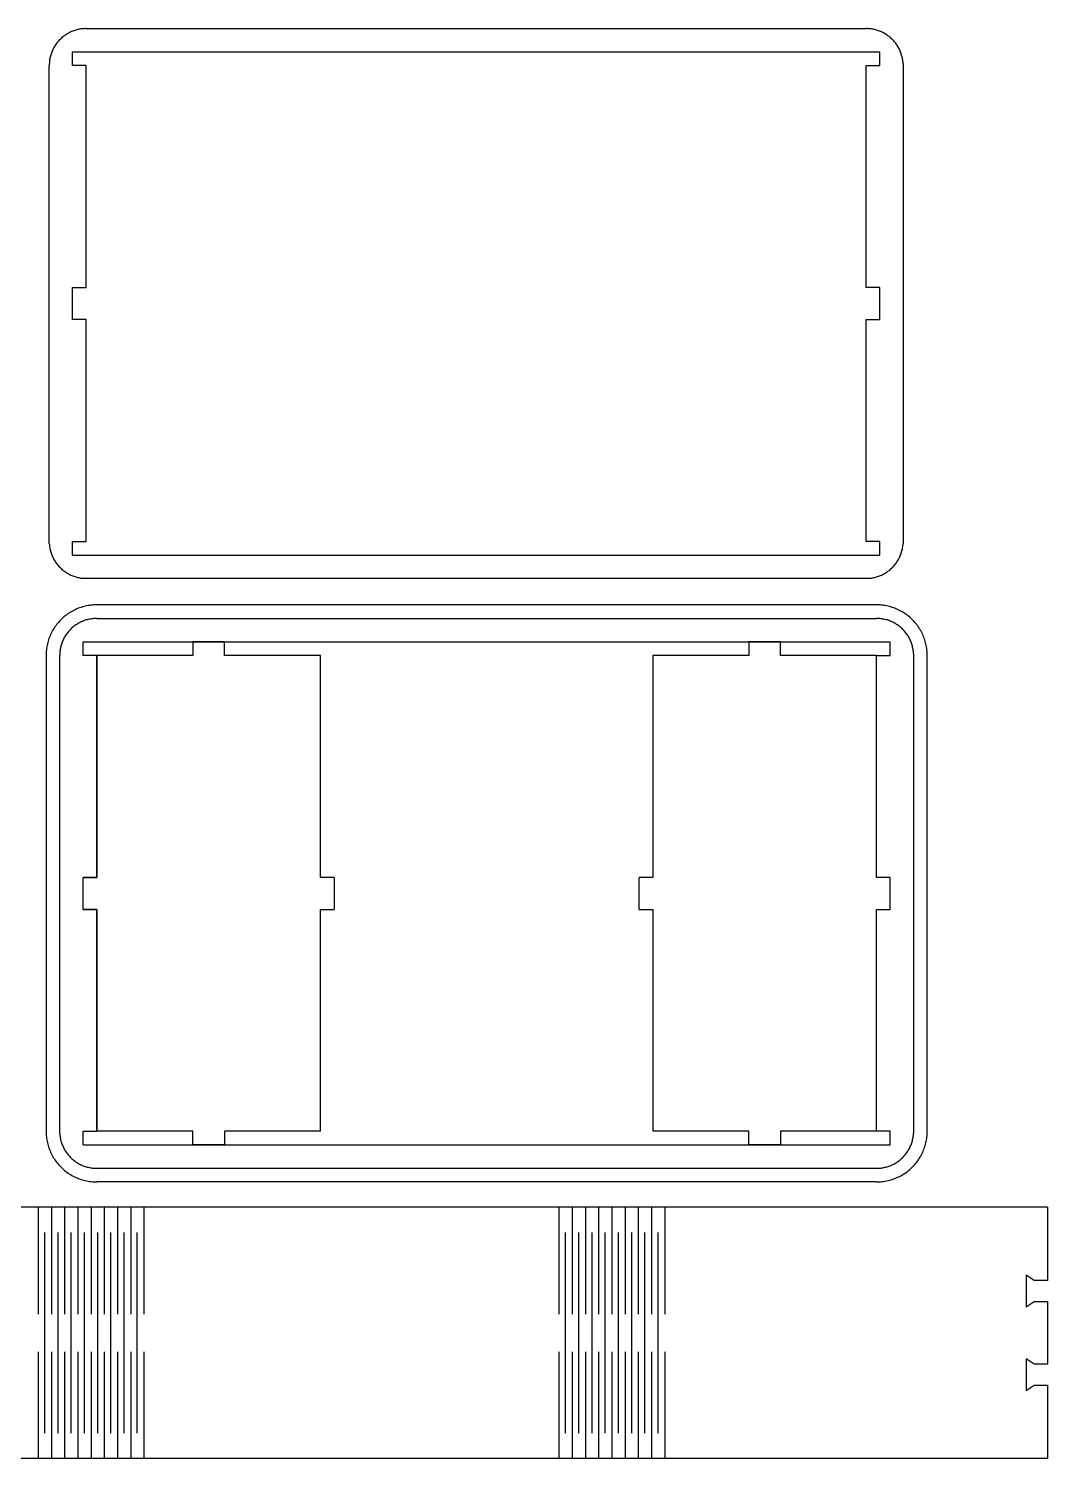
# Model space of a CAD drawing. Extents: x -522 to 522, y -270 to 270.
# Drawn here: x 137 to 522, y -270 to 270 of the extents above; entities that cross this region are included whole.
import ezdxf

# ---------------------------------------------------------------- set-up
doc = ezdxf.new("R2010")
doc.units = 0
doc.layers.get('0').update_dxf_attribs({"linetype": 'CONTINUOUS'})

msp = doc.modelspace()

# ---------------------------------------------------------------- linework, layer by layer
for p, q in [((158.36, 270.47), (157.96, 270.46)), ((158.36, 270.47), (453.36, 270.47)), ((453.76, 270.46), (453.36, 270.47)), ((147.52, 265.33), (147.27, 265.02)), ((147.78, 265.63), (147.52, 265.33)), ((148.05, 265.93), (147.78, 265.63)), ((148.32, 266.22), (148.05, 265.93)), ((148.6, 266.51), (148.32, 266.22)), ((148.89, 266.78), (148.6, 266.51)), ((149.19, 267.05), (148.89, 266.78)), ((149.5, 267.3), (149.19, 267.05)), ((149.81, 267.55), (149.5, 267.3)), ((150.13, 267.79), (149.81, 267.55)), ((150.46, 268.02), (150.13, 267.79)), ((150.79, 268.24), (150.46, 268.02)), ((151.13, 268.46), (150.79, 268.24)), ((151.48, 268.66), (151.13, 268.46)), ((151.83, 268.85), (151.48, 268.66)), ((152.18, 269.03), (151.83, 268.85)), ((152.54, 269.2), (152.18, 269.03)), ((152.91, 269.36), (152.54, 269.2)), ((153.28, 269.51), (152.91, 269.36)), ((153.66, 269.65), (153.28, 269.51)), ((154.03, 269.78), (153.66, 269.65)), ((154.42, 269.9), (154.03, 269.78)), ((154.8, 270.01), (154.42, 269.9)), ((155.19, 270.1), (154.8, 270.01)), ((155.58, 270.19), (155.19, 270.1)), ((155.97, 270.26), (155.58, 270.19)), ((156.37, 270.32), (155.97, 270.26)), ((156.76, 270.38), (156.37, 270.32)), ((157.16, 270.42), (156.76, 270.38)), ((157.56, 270.44), (157.16, 270.42)), ((157.96, 270.46), (157.56, 270.44)), ((454.16, 270.44), (453.76, 270.46)), ((454.56, 270.42), (454.16, 270.44)), ((454.96, 270.38), (454.56, 270.42)), ((455.35, 270.32), (454.96, 270.38)), ((455.75, 270.26), (455.35, 270.32)), ((456.14, 270.19), (455.75, 270.26)), ((456.53, 270.1), (456.14, 270.19)), ((456.92, 270.01), (456.53, 270.1)), ((457.3, 269.9), (456.92, 270.01)), ((457.69, 269.78), (457.3, 269.9)), ((458.06, 269.65), (457.69, 269.78)), ((458.44, 269.51), (458.06, 269.65)), ((458.81, 269.36), (458.44, 269.51)), ((459.18, 269.2), (458.81, 269.36)), ((459.54, 269.03), (459.18, 269.2)), ((459.89, 268.85), (459.54, 269.03)), ((460.24, 268.66), (459.89, 268.85)), ((460.59, 268.46), (460.24, 268.66)), ((460.93, 268.24), (460.59, 268.46)), ((461.26, 268.02), (460.93, 268.24)), ((461.59, 267.79), (461.26, 268.02)), ((461.91, 267.55), (461.59, 267.79)), ((462.22, 267.3), (461.91, 267.55)), ((462.53, 267.05), (462.22, 267.3)), ((462.83, 266.78), (462.53, 267.05)), ((463.12, 266.51), (462.83, 266.78)), ((463.4, 266.22), (463.12, 266.51)), ((463.67, 265.93), (463.4, 266.22)), ((463.94, 265.63), (463.67, 265.93)), ((464.2, 265.33), (463.94, 265.63)), ((464.45, 265.02), (464.2, 265.33)), ((144.82, 260.03), (144.72, 259.64)), ((144.93, 260.41), (144.82, 260.03)), ((145.05, 260.79), (144.93, 260.41)), ((145.17, 261.17), (145.05, 260.79)), ((145.31, 261.55), (145.17, 261.17)), ((145.46, 261.92), (145.31, 261.55)), ((145.63, 262.28), (145.46, 261.92)), ((145.8, 262.64), (145.63, 262.28)), ((145.98, 263), (145.8, 262.64)), ((146.17, 263.35), (145.98, 263)), ((146.37, 263.7), (146.17, 263.35)), ((146.58, 264.04), (146.37, 263.7)), ((146.8, 264.37), (146.58, 264.04)), ((147.03, 264.7), (146.8, 264.37)), ((147.27, 265.02), (147.03, 264.7)), ((153.2, 256.47), (153.2, 261.62)), ((153.2, 261.62), (458.52, 261.62)), ((458.52, 256.47), (458.52, 261.62)), ((464.69, 264.7), (464.45, 265.02)), ((464.92, 264.37), (464.69, 264.7)), ((465.14, 264.04), (464.92, 264.37)), ((465.35, 263.7), (465.14, 264.04)), ((465.55, 263.35), (465.35, 263.7)), ((465.74, 263), (465.55, 263.35)), ((465.92, 262.64), (465.74, 263)), ((466.09, 262.28), (465.92, 262.64)), ((466.26, 261.92), (466.09, 262.28)), ((466.41, 261.55), (466.26, 261.92)), ((466.55, 261.17), (466.41, 261.55)), ((466.67, 260.79), (466.55, 261.17)), ((466.79, 260.41), (466.67, 260.79)), ((466.9, 260.03), (466.79, 260.41)), ((467, 259.64), (466.9, 260.03)), ((144.45, 258.06), (144.36, 256.47)), ((144.38, 75.67), (144.36, 256.47)), ((144.5, 258.46), (144.45, 258.06)), ((144.56, 258.85), (144.5, 258.46)), ((144.64, 259.25), (144.56, 258.85)), ((144.72, 259.64), (144.64, 259.25)), ((158.36, 256.47), (153.2, 256.47)), ((158.36, 172.5), (158.36, 256.47)), ((453.36, 172.5), (453.36, 256.47)), ((453.36, 256.47), (458.52, 256.47)), ((467.08, 259.25), (467, 259.64)), ((467.15, 258.85), (467.08, 259.25)), ((467.22, 258.46), (467.15, 258.85)), ((467.27, 258.06), (467.22, 258.46)), ((467.31, 257.66), (467.27, 258.06)), ((467.34, 257.27), (467.31, 257.66)), ((467.34, 257.27), (467.34, 75.67)), ((153.2, 160.43), (153.2, 172.5)), ((153.2, 172.5), (158.36, 172.5)), ((458.52, 172.5), (453.36, 172.5)), ((458.52, 160.43), (458.52, 172.5)), ((158.36, 160.43), (153.2, 160.43)), ((158.36, 76.47), (158.36, 160.43)), ((453.36, 160.43), (458.52, 160.43)), ((453.36, 76.47), (453.36, 160.43)), ((153.2, 71.31), (153.2, 76.47)), ((153.2, 76.47), (158.36, 76.47)), ((458.52, 76.47), (453.36, 76.47)), ((458.52, 71.31), (458.52, 76.47)), ((144.38, 75.67), (144.41, 75.27)), ((144.41, 75.27), (144.45, 74.87)), ((144.45, 74.87), (144.5, 74.47)), ((144.5, 74.47), (144.56, 74.08)), ((144.56, 74.08), (144.64, 73.69)), ((144.64, 73.69), (144.72, 73.3)), ((144.72, 73.3), (144.82, 72.91)), ((144.82, 72.91), (144.93, 72.52)), ((144.93, 72.52), (145.05, 72.14)), ((145.05, 72.14), (145.17, 71.76)), ((145.17, 71.76), (145.31, 71.39)), ((145.31, 71.39), (145.46, 71.02)), ((145.46, 71.02), (145.63, 70.65)), ((145.63, 70.65), (145.8, 70.29)), ((153.2, 71.31), (458.52, 71.31)), ((465.92, 70.29), (466.09, 70.65)), ((466.09, 70.65), (466.26, 71.02)), ((466.26, 71.02), (466.41, 71.39)), ((466.41, 71.39), (466.55, 71.76)), ((466.55, 71.76), (466.67, 72.14)), ((466.67, 72.14), (466.79, 72.52)), ((466.79, 72.52), (466.9, 72.91)), ((466.9, 72.91), (467, 73.3)), ((467, 73.3), (467.08, 73.69)), ((467.08, 73.69), (467.15, 74.08)), ((467.15, 74.08), (467.22, 74.47)), ((467.22, 74.47), (467.27, 74.87)), ((467.27, 74.87), (467.31, 75.27)), ((467.31, 75.27), (467.34, 75.67)), ((145.8, 70.29), (145.98, 69.93)), ((145.98, 69.93), (146.17, 69.58)), ((146.17, 69.58), (146.37, 69.24)), ((146.37, 69.24), (146.58, 68.9)), ((146.58, 68.9), (146.8, 68.57)), ((146.8, 68.57), (147.03, 68.24)), ((147.03, 68.24), (147.27, 67.92)), ((147.27, 67.92), (147.52, 67.61)), ((147.52, 67.61), (147.78, 67.3)), ((147.78, 67.3), (148.05, 67)), ((148.05, 67), (148.32, 66.71)), ((148.32, 66.71), (148.6, 66.43)), ((148.6, 66.43), (148.89, 66.15)), ((148.89, 66.15), (149.19, 65.89)), ((149.19, 65.89), (149.5, 65.63)), ((149.5, 65.63), (149.81, 65.38)), ((149.81, 65.38), (150.13, 65.14)), ((150.13, 65.14), (150.46, 64.91)), ((461.26, 64.91), (461.59, 65.14)), ((461.59, 65.14), (461.91, 65.38)), ((461.91, 65.38), (462.22, 65.63)), ((462.22, 65.63), (462.53, 65.89)), ((462.53, 65.89), (462.83, 66.15)), ((462.83, 66.15), (463.12, 66.43)), ((463.12, 66.43), (463.4, 66.71)), ((463.4, 66.71), (463.67, 67)), ((463.67, 67), (463.94, 67.3)), ((463.94, 67.3), (464.2, 67.61)), ((464.2, 67.61), (464.45, 67.92)), ((464.45, 67.92), (464.69, 68.24)), ((464.69, 68.24), (464.92, 68.57)), ((464.92, 68.57), (465.14, 68.9)), ((465.14, 68.9), (465.35, 69.24)), ((465.35, 69.24), (465.55, 69.58)), ((465.55, 69.58), (465.74, 69.93)), ((465.74, 69.93), (465.92, 70.29)), ((150.46, 64.91), (150.79, 64.69)), ((150.79, 64.69), (151.13, 64.48)), ((151.13, 64.48), (151.48, 64.28)), ((151.48, 64.28), (151.83, 64.09)), ((151.83, 64.09), (152.18, 63.9)), ((152.18, 63.9), (152.54, 63.73)), ((152.54, 63.73), (152.91, 63.57)), ((152.91, 63.57), (153.28, 63.42)), ((153.28, 63.42), (153.66, 63.28)), ((153.66, 63.28), (154.03, 63.15)), ((154.03, 63.15), (154.42, 63.03)), ((154.42, 63.03), (154.8, 62.93)), ((154.8, 62.93), (155.19, 62.83)), ((155.19, 62.83), (155.58, 62.75)), ((155.58, 62.75), (155.97, 62.67)), ((155.97, 62.67), (156.37, 62.61)), ((156.37, 62.61), (156.76, 62.56)), ((156.76, 62.56), (157.16, 62.52)), ((157.16, 62.52), (157.56, 62.49)), ((157.56, 62.49), (454.16, 62.49)), ((454.16, 62.49), (454.56, 62.52)), ((454.56, 62.52), (454.96, 62.56)), ((454.96, 62.56), (455.35, 62.61)), ((455.35, 62.61), (455.75, 62.67)), ((455.75, 62.67), (456.14, 62.75)), ((456.14, 62.75), (456.53, 62.83)), ((456.53, 62.83), (456.92, 62.93)), ((456.92, 62.93), (457.3, 63.03)), ((457.3, 63.03), (457.69, 63.15)), ((457.69, 63.15), (458.06, 63.28)), ((458.06, 63.28), (458.44, 63.42)), ((458.44, 63.42), (458.81, 63.57)), ((458.81, 63.57), (459.18, 63.73)), ((459.18, 63.73), (459.54, 63.9)), ((459.54, 63.9), (459.89, 64.09)), ((459.89, 64.09), (460.24, 64.28)), ((460.24, 64.28), (460.59, 64.48)), ((460.59, 64.48), (460.93, 64.69)), ((460.93, 64.69), (461.26, 64.91)), ((151.06, 48.79), (150.62, 48.47)), ((151.5, 49.11), (151.06, 48.79)), ((151.96, 49.41), (151.5, 49.11)), ((152.43, 49.7), (151.96, 49.41)), ((152.9, 49.98), (152.43, 49.7)), ((153.38, 50.24), (152.9, 49.98)), ((153.87, 50.49), (153.38, 50.24)), ((154.36, 50.72), (153.87, 50.49)), ((154.86, 50.94), (154.36, 50.72)), ((155.37, 51.15), (154.86, 50.94)), ((155.88, 51.34), (155.37, 51.15)), ((156.4, 51.51), (155.88, 51.34)), ((156.92, 51.68), (156.4, 51.51)), ((157.45, 51.82), (156.92, 51.68)), ((157.98, 51.95), (157.45, 51.82)), ((158.51, 52.07), (157.98, 51.95)), ((159.05, 52.17), (158.51, 52.07)), ((159.59, 52.26), (159.05, 52.17)), ((160.13, 52.33), (159.59, 52.26)), ((160.68, 52.38), (160.13, 52.33)), ((161.22, 52.42), (160.68, 52.38)), ((161.77, 52.44), (161.22, 52.42)), ((162.32, 52.45), (161.77, 52.44)), ((457.32, 52.45), (162.32, 52.45)), ((457.86, 52.44), (457.32, 52.45)), ((458.41, 52.42), (457.86, 52.44)), ((458.96, 52.38), (458.41, 52.42)), ((459.5, 52.33), (458.96, 52.38)), ((460.04, 52.26), (459.5, 52.33)), ((460.58, 52.17), (460.04, 52.26)), ((461.12, 52.07), (460.58, 52.17)), ((461.66, 51.95), (461.12, 52.07)), ((462.19, 51.82), (461.66, 51.95)), ((462.71, 51.68), (462.19, 51.82)), ((463.24, 51.51), (462.71, 51.68)), ((463.76, 51.34), (463.24, 51.51)), ((464.27, 51.15), (463.76, 51.34)), ((464.77, 50.94), (464.27, 51.15)), ((465.28, 50.72), (464.77, 50.94)), ((465.77, 50.49), (465.28, 50.72)), ((466.26, 50.24), (465.77, 50.49)), ((466.74, 49.98), (466.26, 50.24)), ((467.21, 49.7), (466.74, 49.98)), ((467.67, 49.41), (467.21, 49.7)), ((468.13, 49.11), (467.67, 49.41)), ((468.58, 48.79), (468.13, 49.11)), ((469.02, 48.47), (468.58, 48.79)), ((146.2, 43.65), (145.91, 43.19)), ((146.5, 44.11), (146.2, 43.65)), ((146.82, 44.56), (146.5, 44.11)), ((147.15, 44.99), (146.82, 44.56)), ((147.49, 45.42), (147.15, 44.99)), ((147.84, 45.84), (147.49, 45.42)), ((148.2, 46.25), (147.84, 45.84)), ((148.58, 46.65), (148.2, 46.25)), ((148.97, 47.03), (148.58, 46.65)), ((149.36, 47.41), (148.97, 47.03)), ((149.77, 47.77), (149.36, 47.41)), ((150.19, 48.13), (149.77, 47.77)), ((150.62, 48.47), (150.19, 48.13)), ((152.56, 43.34), (152.28, 43.05)), ((152.85, 43.61), (152.56, 43.34)), ((153.15, 43.88), (152.85, 43.61)), ((153.46, 44.13), (153.15, 43.88)), ((153.77, 44.38), (153.46, 44.13)), ((154.09, 44.62), (153.77, 44.38)), ((154.42, 44.85), (154.09, 44.62)), ((154.75, 45.07), (154.42, 44.85)), ((155.09, 45.28), (154.75, 45.07)), ((155.43, 45.49), (155.09, 45.28)), ((155.78, 45.68), (155.43, 45.49)), ((156.14, 45.86), (155.78, 45.68)), ((156.5, 46.03), (156.14, 45.86)), ((156.87, 46.19), (156.5, 46.03)), ((157.24, 46.34), (156.87, 46.19)), ((157.61, 46.48), (157.24, 46.34)), ((157.99, 46.61), (157.61, 46.48)), ((158.37, 46.73), (157.99, 46.61)), ((158.76, 46.84), (158.37, 46.73)), ((159.15, 46.93), (158.76, 46.84)), ((159.54, 47.02), (159.15, 46.93)), ((159.93, 47.09), (159.54, 47.02)), ((160.33, 47.15), (159.93, 47.09)), ((160.72, 47.2), (160.33, 47.15)), ((161.12, 47.24), (160.72, 47.2)), ((161.52, 47.27), (161.12, 47.24)), ((161.92, 47.29), (161.52, 47.27)), ((162.32, 47.3), (161.92, 47.29)), ((162.32, 47.3), (457.32, 47.3)), ((457.72, 47.29), (457.32, 47.3)), ((458.12, 47.27), (457.72, 47.29)), ((458.52, 47.24), (458.12, 47.27)), ((458.91, 47.2), (458.52, 47.24)), ((459.31, 47.15), (458.91, 47.2)), ((459.7, 47.09), (459.31, 47.15)), ((460.1, 47.02), (459.7, 47.09)), ((460.49, 46.93), (460.1, 47.02)), ((460.88, 46.84), (460.49, 46.93)), ((461.26, 46.73), (460.88, 46.84)), ((461.64, 46.61), (461.26, 46.73)), ((462.02, 46.48), (461.64, 46.61)), ((462.4, 46.34), (462.02, 46.48)), ((462.77, 46.19), (462.4, 46.34)), ((463.13, 46.03), (462.77, 46.19)), ((463.49, 45.86), (463.13, 46.03)), ((463.85, 45.68), (463.49, 45.86)), ((464.2, 45.49), (463.85, 45.68)), ((464.55, 45.28), (464.2, 45.49)), ((464.89, 45.07), (464.55, 45.28)), ((465.22, 44.85), (464.89, 45.07)), ((465.55, 44.62), (465.22, 44.85)), ((465.87, 44.38), (465.55, 44.62)), ((466.18, 44.13), (465.87, 44.38)), ((466.49, 43.88), (466.18, 44.13)), ((466.78, 43.61), (466.49, 43.88)), ((467.07, 43.34), (466.78, 43.61)), ((467.36, 43.05), (467.07, 43.34)), ((469.44, 48.13), (469.02, 48.47)), ((469.86, 47.77), (469.44, 48.13)), ((470.27, 47.41), (469.86, 47.77)), ((470.67, 47.03), (470.27, 47.41)), ((471.06, 46.65), (470.67, 47.03)), ((471.43, 46.25), (471.06, 46.65)), ((471.79, 45.84), (471.43, 46.25)), ((472.15, 45.42), (471.79, 45.84)), ((472.49, 44.99), (472.15, 45.42)), ((472.82, 44.56), (472.49, 44.99)), ((473.13, 44.11), (472.82, 44.56)), ((473.43, 43.65), (473.13, 44.11)), ((473.72, 43.19), (473.43, 43.65)), ((143.79, 38.17), (143.66, 37.63)), ((143.94, 38.69), (143.79, 38.17)), ((144.1, 39.22), (143.94, 38.69)), ((144.28, 39.73), (144.1, 39.22)), ((144.47, 40.25), (144.28, 39.73)), ((144.67, 40.75), (144.47, 40.25)), ((144.89, 41.25), (144.67, 40.75)), ((145.13, 41.75), (144.89, 41.25)), ((145.38, 42.24), (145.13, 41.75)), ((145.64, 42.72), (145.38, 42.24)), ((145.91, 43.19), (145.64, 42.72)), ((149.13, 38), (149, 37.62)), ((149.27, 38.37), (149.13, 38)), ((149.42, 38.75), (149.27, 38.37)), ((149.58, 39.11), (149.42, 38.75)), ((149.75, 39.47), (149.58, 39.11)), ((149.94, 39.83), (149.75, 39.47)), ((150.13, 40.18), (149.94, 39.83)), ((150.33, 40.53), (150.13, 40.18)), ((150.54, 40.86), (150.33, 40.53)), ((150.76, 41.2), (150.54, 40.86)), ((150.99, 41.52), (150.76, 41.2)), ((151.23, 41.84), (150.99, 41.52)), ((151.48, 42.16), (151.23, 41.84)), ((151.74, 42.46), (151.48, 42.16)), ((152, 42.76), (151.74, 42.46)), ((152.28, 43.05), (152, 42.76)), ((157.16, 38.45), (462.47, 38.45)), ((157.16, 33.3), (157.16, 38.45)), ((210.7, 38.45), (198.63, 38.45)), ((198.63, 38.45), (198.63, 33.3)), ((210.7, 33.3), (210.7, 38.45)), ((421.01, 38.45), (408.94, 38.45)), ((408.94, 38.45), (408.94, 33.3)), ((421.01, 33.3), (421.01, 38.45)), ((462.47, 33.3), (462.47, 38.45)), ((467.63, 42.76), (467.36, 43.05)), ((467.9, 42.46), (467.63, 42.76)), ((468.16, 42.16), (467.9, 42.46)), ((468.4, 41.84), (468.16, 42.16)), ((468.64, 41.52), (468.4, 41.84)), ((468.87, 41.2), (468.64, 41.52)), ((469.1, 40.86), (468.87, 41.2)), ((469.31, 40.53), (469.1, 40.86)), ((469.51, 40.18), (469.31, 40.53)), ((469.7, 39.83), (469.51, 40.18)), ((469.88, 39.47), (469.7, 39.83)), ((470.05, 39.11), (469.88, 39.47)), ((470.21, 38.75), (470.05, 39.11)), ((470.36, 38.37), (470.21, 38.75)), ((470.5, 38), (470.36, 38.37)), ((470.63, 37.62), (470.5, 38)), ((474, 42.72), (473.72, 43.19)), ((474.26, 42.24), (474, 42.72)), ((474.51, 41.75), (474.26, 42.24)), ((474.74, 41.25), (474.51, 41.75)), ((474.96, 40.75), (474.74, 41.25)), ((475.17, 40.25), (474.96, 40.75)), ((475.36, 39.73), (475.17, 40.25)), ((475.54, 39.22), (475.36, 39.73)), ((475.7, 38.69), (475.54, 39.22)), ((475.84, 38.17), (475.7, 38.69)), ((475.98, 37.63), (475.84, 38.17)), ((143.17, 33.84), (143.16, 33.3)), ((143.16, 33.3), (143.16, -146.7)), ((143.19, 34.39), (143.17, 33.84)), ((143.23, 34.94), (143.19, 34.39)), ((143.29, 35.48), (143.23, 34.94)), ((143.36, 36.02), (143.29, 35.48)), ((143.44, 36.56), (143.36, 36.02)), ((143.54, 37.1), (143.44, 36.56)), ((143.66, 37.63), (143.54, 37.1)), ((148.41, 34.89), (148.32, 33.3)), ((148.34, -147.5), (148.32, 33.3)), ((148.46, 35.29), (148.41, 34.89)), ((148.52, 35.68), (148.46, 35.29)), ((148.6, 36.08), (148.52, 35.68)), ((148.68, 36.47), (148.6, 36.08)), ((148.78, 36.85), (148.68, 36.47)), ((148.88, 37.24), (148.78, 36.85)), ((149, 37.62), (148.88, 37.24)), ((162.32, 33.3), (157.16, 33.3)), ((162.32, 33.3), (162.32, -50.67)), ((198.63, 33.3), (162.32, 33.3)), ((162.32, -50.67), (162.32, 33.3)), ((247.01, 33.3), (210.7, 33.3)), ((247.01, -50.67), (247.01, 33.3)), ((372.63, 33.3), (372.63, -50.67)), ((408.94, 33.3), (372.63, 33.3)), ((457.32, 33.3), (421.01, 33.3)), ((457.32, -50.67), (457.32, 33.3)), ((457.32, 33.3), (462.47, 33.3)), ((457.32, -50.67), (457.32, 33.3)), ((470.75, 37.24), (470.63, 37.62)), ((470.86, 36.85), (470.75, 37.24)), ((470.95, 36.47), (470.86, 36.85)), ((471.04, 36.08), (470.95, 36.47)), ((471.11, 35.68), (471.04, 36.08)), ((471.18, 35.29), (471.11, 35.68)), ((471.23, 34.89), (471.18, 35.29)), ((471.27, 34.49), (471.23, 34.89)), ((471.29, 34.09), (471.27, 34.49)), ((471.29, 34.09), (471.29, -147.5)), ((476.09, 37.1), (475.98, 37.63)), ((476.19, 36.56), (476.09, 37.1)), ((476.28, 36.02), (476.19, 36.56)), ((476.35, 35.48), (476.28, 36.02)), ((476.4, 34.94), (476.35, 35.48)), ((476.44, 34.39), (476.4, 34.94)), ((476.47, 33.84), (476.44, 34.39)), ((476.47, 33.3), (476.47, 33.84)), ((476.47, -146.7), (476.47, 33.3)), ((162.32, -50.67), (157.16, -50.67)), ((157.16, -62.74), (157.16, -50.67)), ((157.16, -62.74), (157.16, -50.67)), ((157.16, -50.67), (162.32, -50.67)), ((252.16, -50.67), (247.01, -50.67)), ((252.16, -50.67), (252.16, -62.74)), ((372.63, -50.67), (367.47, -50.67)), ((367.47, -62.74), (367.47, -50.67)), ((462.47, -50.67), (457.32, -50.67)), ((462.47, -50.67), (457.32, -50.67)), ((462.47, -62.74), (462.47, -50.67)), ((462.47, -62.74), (462.47, -50.67)), ((157.16, -62.74), (162.32, -62.74)), ((162.32, -62.74), (157.16, -62.74)), ((162.32, -62.74), (162.32, -146.7)), ((162.32, -146.7), (162.32, -62.74)), ((247.01, -146.7), (247.01, -62.74)), ((247.01, -62.74), (252.16, -62.74)), ((367.47, -62.74), (372.63, -62.74)), ((372.63, -62.74), (372.63, -146.7)), ((457.32, -146.7), (457.32, -62.74)), ((457.32, -62.74), (462.47, -62.74)), ((457.32, -146.7), (457.32, -62.74)), ((457.32, -62.74), (462.47, -62.74)), ((143.16, -146.7), (143.17, -147.25)), ((143.17, -147.25), (143.19, -147.8)), ((143.19, -147.8), (143.23, -148.34)), ((143.23, -148.34), (143.29, -148.89)), ((143.29, -148.89), (143.36, -149.43)), ((143.36, -149.43), (143.44, -149.97)), ((143.44, -149.97), (143.54, -150.51)), ((143.54, -150.51), (143.66, -151.04)), ((143.66, -151.04), (143.79, -151.57)), ((148.34, -147.5), (148.37, -147.9)), ((148.37, -147.9), (148.41, -148.3)), ((148.41, -148.3), (148.46, -148.7)), ((148.46, -148.7), (148.52, -149.09)), ((148.52, -149.09), (148.6, -149.48)), ((148.6, -149.48), (148.68, -149.87)), ((148.68, -149.87), (148.78, -150.26)), ((148.78, -150.26), (148.88, -150.65)), ((148.88, -150.65), (149, -151.03)), ((149, -151.03), (149.13, -151.41)), ((149.13, -151.41), (149.27, -151.78)), ((157.16, -146.7), (162.32, -146.7)), ((157.16, -151.86), (157.16, -146.7)), ((198.63, -146.7), (162.32, -146.7)), ((198.63, -151.86), (198.63, -146.7)), ((210.7, -146.7), (210.7, -151.86)), ((247.01, -146.7), (210.7, -146.7)), ((408.94, -146.7), (372.63, -146.7)), ((408.94, -151.86), (408.94, -146.7)), ((457.32, -146.7), (421.01, -146.7)), ((421.01, -146.7), (421.01, -151.86)), ((462.47, -146.7), (457.32, -146.7)), ((462.47, -151.86), (462.47, -146.7)), ((470.36, -151.78), (470.5, -151.41)), ((470.5, -151.41), (470.63, -151.03)), ((470.63, -151.03), (470.75, -150.65)), ((470.75, -150.65), (470.86, -150.26)), ((470.86, -150.26), (470.95, -149.87)), ((470.95, -149.87), (471.04, -149.48)), ((471.04, -149.48), (471.11, -149.09)), ((471.11, -149.09), (471.18, -148.7)), ((471.18, -148.7), (471.23, -148.3)), ((471.23, -148.3), (471.27, -147.9)), ((471.27, -147.9), (471.29, -147.5)), ((475.84, -151.57), (475.98, -151.04)), ((475.98, -151.04), (476.09, -150.51)), ((476.09, -150.51), (476.19, -149.97)), ((476.19, -149.97), (476.28, -149.43)), ((476.28, -149.43), (476.35, -148.89)), ((476.35, -148.89), (476.4, -148.34)), ((476.4, -148.34), (476.44, -147.8)), ((476.44, -147.8), (476.47, -147.25)), ((476.47, -147.25), (476.47, -146.7)), ((143.79, -151.57), (143.94, -152.1)), ((143.94, -152.1), (144.1, -152.62)), ((144.1, -152.62), (144.28, -153.14)), ((144.28, -153.14), (144.47, -153.65)), ((144.47, -153.65), (144.67, -154.16)), ((144.67, -154.16), (144.89, -154.66)), ((144.89, -154.66), (145.13, -155.16)), ((145.13, -155.16), (145.38, -155.64)), ((145.38, -155.64), (145.64, -156.12)), ((145.64, -156.12), (145.91, -156.6)), ((145.91, -156.6), (146.2, -157.06)), ((149.27, -151.78), (149.42, -152.15)), ((149.42, -152.15), (149.58, -152.52)), ((149.58, -152.52), (149.75, -152.88)), ((149.75, -152.88), (149.94, -153.24)), ((149.94, -153.24), (150.13, -153.59)), ((150.13, -153.59), (150.33, -153.93)), ((150.33, -153.93), (150.54, -154.27)), ((150.54, -154.27), (150.76, -154.61)), ((150.76, -154.61), (150.99, -154.93)), ((150.99, -154.93), (151.23, -155.25)), ((151.23, -155.25), (151.48, -155.57)), ((151.48, -155.57), (151.74, -155.87)), ((151.74, -155.87), (152, -156.17)), ((152, -156.17), (152.28, -156.46)), ((152.28, -156.46), (152.56, -156.74)), ((152.56, -156.74), (152.85, -157.02)), ((157.16, -151.86), (462.47, -151.86)), ((210.7, -151.86), (198.63, -151.86)), ((421.01, -151.86), (408.94, -151.86)), ((466.78, -157.02), (467.07, -156.74)), ((467.07, -156.74), (467.36, -156.46)), ((467.36, -156.46), (467.63, -156.17)), ((467.63, -156.17), (467.9, -155.87)), ((467.9, -155.87), (468.16, -155.57)), ((468.16, -155.57), (468.4, -155.25)), ((468.4, -155.25), (468.64, -154.93)), ((468.64, -154.93), (468.87, -154.61)), ((468.87, -154.61), (469.1, -154.27)), ((469.1, -154.27), (469.31, -153.93)), ((469.31, -153.93), (469.51, -153.59)), ((469.51, -153.59), (469.7, -153.24)), ((469.7, -153.24), (469.88, -152.88)), ((469.88, -152.88), (470.05, -152.52)), ((470.05, -152.52), (470.21, -152.15)), ((470.21, -152.15), (470.36, -151.78)), ((473.43, -157.06), (473.72, -156.6)), ((473.72, -156.6), (474, -156.12)), ((474, -156.12), (474.26, -155.64)), ((474.26, -155.64), (474.51, -155.16)), ((474.51, -155.16), (474.74, -154.66)), ((474.74, -154.66), (474.96, -154.16)), ((474.96, -154.16), (475.17, -153.65)), ((475.17, -153.65), (475.36, -153.14)), ((475.36, -153.14), (475.54, -152.62)), ((475.54, -152.62), (475.7, -152.1)), ((475.7, -152.1), (475.84, -151.57)), ((146.2, -157.06), (146.5, -157.52)), ((146.5, -157.52), (146.82, -157.96)), ((146.82, -157.96), (147.15, -158.4)), ((147.15, -158.4), (147.49, -158.83)), ((147.49, -158.83), (147.84, -159.25)), ((147.84, -159.25), (148.2, -159.66)), ((148.2, -159.66), (148.58, -160.05)), ((148.58, -160.05), (148.97, -160.44)), ((148.97, -160.44), (149.36, -160.82)), ((149.36, -160.82), (149.77, -161.18)), ((149.77, -161.18), (150.19, -161.53)), ((150.19, -161.53), (150.62, -161.87)), ((150.62, -161.87), (151.06, -162.2)), ((151.06, -162.2), (151.5, -162.52)), ((152.85, -157.02), (153.15, -157.28)), ((153.15, -157.28), (153.46, -157.54)), ((153.46, -157.54), (153.77, -157.79)), ((153.77, -157.79), (154.09, -158.03)), ((154.09, -158.03), (154.42, -158.26)), ((154.42, -158.26), (154.75, -158.48)), ((154.75, -158.48), (155.09, -158.69)), ((155.09, -158.69), (155.43, -158.89)), ((155.43, -158.89), (155.78, -159.09)), ((155.78, -159.09), (156.14, -159.27)), ((156.14, -159.27), (156.5, -159.44)), ((156.5, -159.44), (156.87, -159.6)), ((156.87, -159.6), (157.24, -159.75)), ((157.24, -159.75), (157.61, -159.89)), ((157.61, -159.89), (157.99, -160.02)), ((157.99, -160.02), (158.37, -160.14)), ((158.37, -160.14), (158.76, -160.24)), ((158.76, -160.24), (159.15, -160.34)), ((159.15, -160.34), (159.54, -160.42)), ((159.54, -160.42), (159.93, -160.5)), ((159.93, -160.5), (160.33, -160.56)), ((160.33, -160.56), (160.72, -160.61)), ((160.72, -160.61), (161.12, -160.65)), ((161.12, -160.65), (161.52, -160.68)), ((161.52, -160.68), (458.12, -160.68)), ((458.12, -160.68), (458.52, -160.65)), ((458.52, -160.65), (458.91, -160.61)), ((458.91, -160.61), (459.31, -160.56)), ((459.31, -160.56), (459.7, -160.5)), ((459.7, -160.5), (460.1, -160.42)), ((460.1, -160.42), (460.49, -160.34)), ((460.49, -160.34), (460.88, -160.24)), ((460.88, -160.24), (461.26, -160.14)), ((461.26, -160.14), (461.64, -160.02)), ((461.64, -160.02), (462.02, -159.89)), ((462.02, -159.89), (462.4, -159.75)), ((462.4, -159.75), (462.77, -159.6)), ((462.77, -159.6), (463.13, -159.44)), ((463.13, -159.44), (463.49, -159.27)), ((463.49, -159.27), (463.85, -159.09)), ((463.85, -159.09), (464.2, -158.89)), ((464.2, -158.89), (464.55, -158.69)), ((464.55, -158.69), (464.89, -158.48)), ((464.89, -158.48), (465.22, -158.26)), ((465.22, -158.26), (465.55, -158.03)), ((465.55, -158.03), (465.87, -157.79)), ((465.87, -157.79), (466.18, -157.54)), ((466.18, -157.54), (466.49, -157.28)), ((466.49, -157.28), (466.78, -157.02)), ((468.13, -162.52), (468.58, -162.2)), ((468.58, -162.2), (469.02, -161.87)), ((469.02, -161.87), (469.44, -161.53)), ((469.44, -161.53), (469.86, -161.18)), ((469.86, -161.18), (470.27, -160.82)), ((470.27, -160.82), (470.67, -160.44)), ((470.67, -160.44), (471.06, -160.05)), ((471.06, -160.05), (471.43, -159.66)), ((471.43, -159.66), (471.79, -159.25)), ((471.79, -159.25), (472.15, -158.83)), ((472.15, -158.83), (472.49, -158.4)), ((472.49, -158.4), (472.82, -157.96)), ((472.82, -157.96), (473.13, -157.52)), ((473.13, -157.52), (473.43, -157.06)), ((151.5, -162.52), (151.96, -162.82)), ((151.96, -162.82), (152.43, -163.11)), ((152.43, -163.11), (152.9, -163.38)), ((152.9, -163.38), (153.38, -163.65)), ((153.38, -163.65), (153.87, -163.89)), ((153.87, -163.89), (154.36, -164.13)), ((154.36, -164.13), (154.86, -164.35)), ((154.86, -164.35), (155.37, -164.55)), ((155.37, -164.55), (155.88, -164.75)), ((155.88, -164.75), (156.4, -164.92)), ((156.4, -164.92), (156.92, -165.08)), ((156.92, -165.08), (157.45, -165.23)), ((157.45, -165.23), (157.98, -165.36)), ((157.98, -165.36), (158.51, -165.48)), ((158.51, -165.48), (159.05, -165.58)), ((159.05, -165.58), (159.59, -165.66)), ((159.59, -165.66), (160.13, -165.74)), ((160.13, -165.74), (160.68, -165.79)), ((160.68, -165.79), (162.32, -165.86)), ((457.32, -165.86), (162.32, -165.86)), ((457.32, -165.86), (458.41, -165.83)), ((458.41, -165.83), (458.96, -165.79)), ((458.96, -165.79), (459.5, -165.74)), ((459.5, -165.74), (460.04, -165.66)), ((460.04, -165.66), (460.58, -165.58)), ((460.58, -165.58), (461.12, -165.48)), ((461.12, -165.48), (461.66, -165.36)), ((461.66, -165.36), (462.19, -165.23)), ((462.19, -165.23), (462.71, -165.08)), ((462.71, -165.08), (463.24, -164.92)), ((463.24, -164.92), (463.76, -164.75)), ((463.76, -164.75), (464.27, -164.55)), ((464.27, -164.55), (464.77, -164.35)), ((464.77, -164.35), (465.28, -164.13)), ((465.28, -164.13), (465.77, -163.89)), ((465.77, -163.89), (466.26, -163.65)), ((466.26, -163.65), (466.74, -163.38)), ((466.74, -163.38), (467.21, -163.11)), ((467.21, -163.11), (467.67, -162.82)), ((467.67, -162.82), (468.13, -162.52)), ((140.19, -175.47), (-131.8, -175.47)), ((140.19, -175.47), (140.19, -215.84)), ((145.19, -175.47), (140.19, -175.47)), ((145.19, -175.47), (145.19, -215.84)), ((150.19, -175.47), (145.19, -175.47)), ((150.19, -175.47), (150.19, -215.84)), ((155.19, -175.47), (150.19, -175.47)), ((155.19, -175.47), (155.19, -215.84)), ((160.19, -175.47), (155.19, -175.47)), ((160.19, -175.47), (160.19, -215.84)), ((165.19, -175.47), (160.19, -175.47)), ((165.19, -175.47), (165.19, -215.84)), ((170.19, -175.47), (165.19, -175.47)), ((170.19, -175.47), (170.19, -215.84)), ((175.19, -175.47), (170.19, -175.47)), ((175.19, -175.47), (175.19, -215.84)), ((180.19, -175.47), (175.19, -175.47)), ((180.19, -175.47), (180.19, -215.84)), ((337.18, -175.47), (180.19, -175.47)), ((337.18, -175.47), (337.18, -215.84)), ((342.18, -175.47), (337.18, -175.47)), ((342.18, -175.47), (342.18, -215.84)), ((347.18, -175.47), (342.18, -175.47)), ((347.18, -175.47), (347.18, -215.84)), ((352.18, -175.47), (347.18, -175.47)), ((352.18, -175.47), (352.18, -215.84)), ((357.18, -175.47), (352.18, -175.47)), ((357.18, -175.47), (357.18, -215.84)), ((362.18, -175.47), (357.18, -175.47)), ((362.18, -175.47), (362.18, -215.84)), ((367.18, -175.47), (362.18, -175.47)), ((367.18, -175.47), (367.18, -215.84)), ((372.18, -175.47), (367.18, -175.47)), ((372.18, -175.47), (372.18, -215.84)), ((377.18, -175.47), (372.18, -175.47)), ((377.18, -175.47), (377.18, -215.84)), ((521.92, -175.47), (377.18, -175.47)), ((521.92, -175.47), (521.92, -203.13)), ((142.69, -260.97), (142.69, -184.97)), ((147.69, -260.97), (147.69, -184.97)), ((152.69, -260.97), (152.69, -184.97)), ((157.69, -260.97), (157.69, -184.97)), ((162.69, -260.97), (162.69, -184.97)), ((167.69, -260.97), (167.69, -184.97)), ((172.69, -260.97), (172.69, -184.97)), ((177.69, -260.97), (177.69, -184.97)), ((339.68, -260.97), (339.68, -184.97)), ((344.68, -260.97), (344.68, -184.97)), ((349.68, -260.97), (349.68, -184.97)), ((354.68, -260.97), (354.68, -184.97)), ((359.68, -260.97), (359.68, -184.97)), ((364.68, -260.97), (364.68, -184.97)), ((369.68, -260.97), (369.68, -184.97)), ((374.68, -260.97), (374.68, -184.97)), ((516.92, -203.13), (513.92, -201.13)), ((513.92, -201.13), (513.92, -213.13)), ((521.92, -203.13), (516.92, -203.13)), ((513.92, -213.13), (516.92, -211.13)), ((516.92, -211.13), (521.92, -211.13)), ((521.92, -211.13), (521.92, -234.8)), ((140.19, -230.09), (140.19, -270.47)), ((145.19, -230.09), (145.19, -270.47)), ((150.19, -230.09), (150.19, -270.47)), ((155.19, -230.09), (155.19, -270.47)), ((160.19, -230.09), (160.19, -270.47)), ((165.19, -230.09), (165.19, -270.47)), ((170.19, -230.09), (170.19, -270.47)), ((175.19, -230.09), (175.19, -270.47)), ((180.19, -230.09), (180.19, -270.47)), ((337.18, -230.09), (337.18, -270.47)), ((342.18, -230.09), (342.18, -270.47)), ((347.18, -230.09), (347.18, -270.47)), ((352.18, -230.09), (352.18, -270.47)), ((357.18, -230.09), (357.18, -270.47)), ((362.18, -230.09), (362.18, -270.47)), ((367.18, -230.09), (367.18, -270.47)), ((372.18, -230.09), (372.18, -270.47)), ((377.18, -230.09), (377.18, -270.47)), ((516.92, -234.8), (513.92, -232.8)), ((513.92, -232.8), (513.92, -244.8)), ((521.92, -234.8), (516.92, -234.8)), ((513.92, -244.8), (516.92, -242.8)), ((516.92, -242.8), (521.92, -242.8)), ((521.92, -242.8), (521.92, -270.47)), ((140.19, -270.47), (-131.8, -270.47)), ((145.19, -270.47), (140.19, -270.47)), ((150.19, -270.47), (145.19, -270.47)), ((155.19, -270.47), (150.19, -270.47)), ((160.19, -270.47), (155.19, -270.47)), ((165.19, -270.47), (160.19, -270.47)), ((170.19, -270.47), (165.19, -270.47)), ((175.19, -270.47), (170.19, -270.47)), ((180.19, -270.47), (175.19, -270.47)), ((337.18, -270.47), (180.19, -270.47)), ((342.18, -270.47), (337.18, -270.47)), ((347.18, -270.47), (342.18, -270.47)), ((352.18, -270.47), (347.18, -270.47)), ((357.18, -270.47), (352.18, -270.47)), ((362.18, -270.47), (357.18, -270.47)), ((367.18, -270.47), (362.18, -270.47)), ((372.18, -270.47), (367.18, -270.47)), ((377.18, -270.47), (372.18, -270.47)), ((521.92, -270.47), (377.18, -270.47))]:
    msp.add_line(p, q)

doc.saveas('drawing.dxf')
